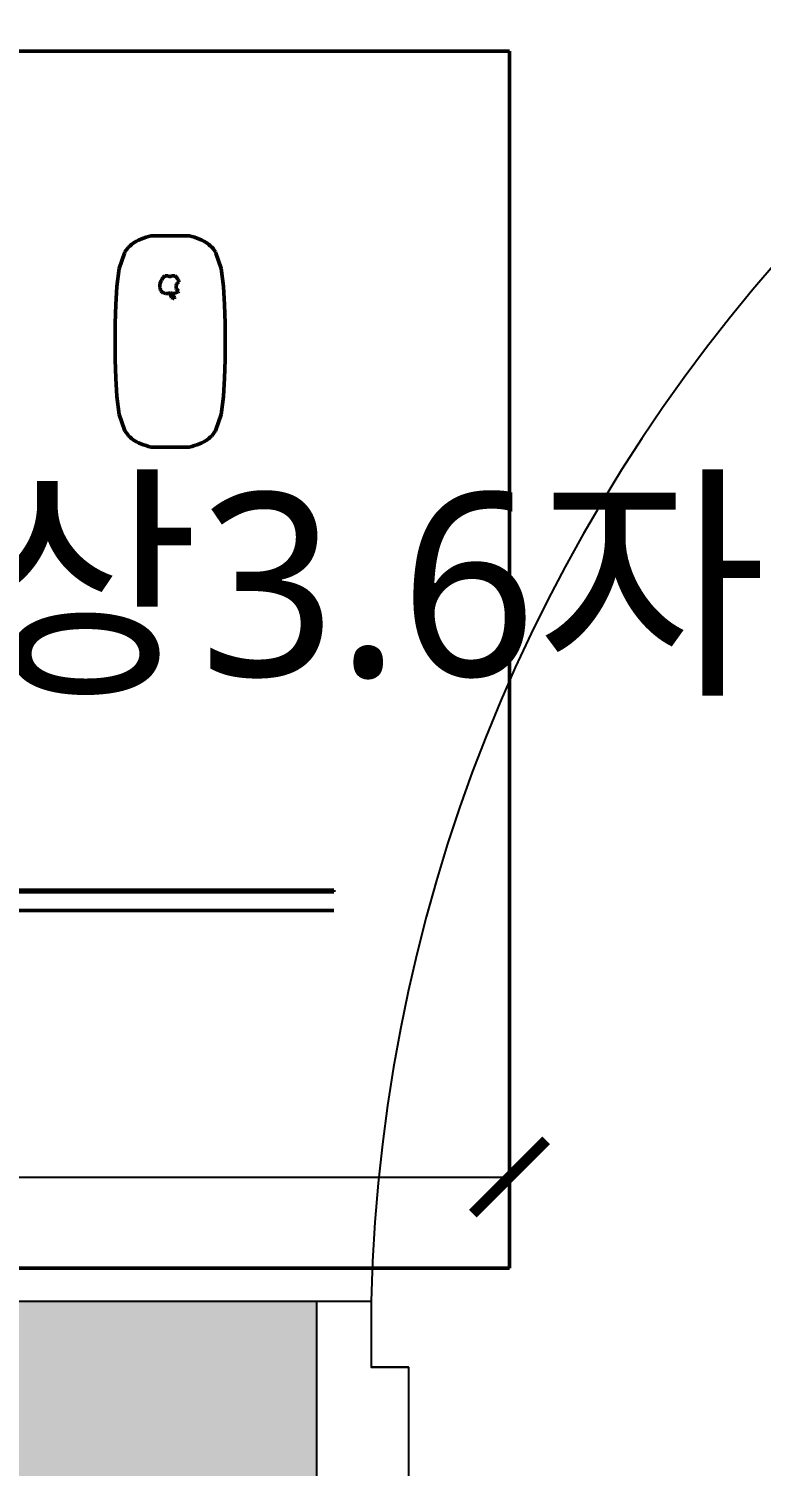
# Model space of a CAD drawing. Header units: millimetres. Extents: x 0 to 460473, y -68369 to 85219.
# Drawn here: x 228697 to 229096, y -33638 to -32853 of the extents above; entities that cross this region are included whole.
import ezdxf

# ---------------------------------------------------------------- set-up
doc = ezdxf.new("R2010")
doc.units = ezdxf.units.MM
doc.header["$LTSCALE"] = 50
for name, color, linetype in [('_LIBR', 4, 'Continuous'), ('DIM', 7, 'Continuous'), ('fur', 6, 'Continuous'), ('ha', 8, 'Continuous'), ('text', 7, 'Continuous'), ('wall', 2, 'Continuous'), ('win', 4, 'Continuous')]:
    doc.layers.add(name, color=color, linetype=linetype)
doc.styles.add('N 맑은고딕', font='malgun.ttf')
doc.styles.add('맑은 고딕', font='malgun.ttf')
doc.dimstyles.new('DH IN40', dxfattribs={"dimscale": 40, "dimtxt": 2.5, "dimasz": 1, "dimexe": 1.5, "dimexo": 1.5, "dimtad": 1, "dimdec": 7, "dimlunit": 6, "dimtxsty": '맑은 고딕', "dimblk": 'ARCHTICK', "dimcen": 2.5, "dimclrd": 256, "dimclre": 256, "dimclrt": 256, "dimadec": 0, "dimazin": 0, "dimtfac": 1, "dimtdec": 7, "dimtix": 1, "dimtmove": 0, "dimatfit": 3, "dimldrblk": 'ARCHTICK', "dimfxl": 1, "dimtfillclr": 1, "dimlwd": -1, "dimlwe": -1, "dimarcsym": 0})

# ---------------------------------------------------------------- blocks, each defined once
blk = doc.blocks.new('sdfsdf')
at = {"layer": '_LIBR', "linetype": 'Continuous'}
blk.add_lwpolyline([(-43351.69, -84447.52), (-43351.69, -84468.02), (-43351.69, -84447.52), (-43187.56, -84447.52), (-43187.56, -84497.52), (-43387.56, -84497.52), (-43387.56, -84468.02), (-43351.69, -84468.02)], dxfattribs=at)
blk.add_arc((-43365.55, -83574.41), 893.88, 183.71154, 268.58917, dxfattribs=at)
blk = doc.blocks.new('EWEDSF')
at = {"layer": 'ha', "transparency": 33554559}
h = blk.add_hatch(color=256, dxfattribs=at)
h.dxf.hatch_style = 1
h.paths.add_polyline_path([(228854, 34359.7), (227259, 34359.7), (227259, 37049.7), (227259, 38269.7), (230434, 38269.7), (230434, 37049.7), (229959, 37049.7), (229959, 34359.7), (229784, 34359.7), (229784, 34159.7), (230134, 34159.7), (230134, 35199.7), (230184, 35199.7), (230184, 35399.7), (230134, 35399.7), (230134, 36849.7), (230634, 36849.7), (230634, 38469.7), (227259, 38469.7), (227259, 39079.7), (227084, 39079.7), (227084, 34159.7), (228854, 34159.7)])
at = {"layer": 'wall', "color": 2}
for p, q in [((227259, 34359.7), (228883.5, 34359.7)), ((228854, 34159.7), (228854, 34359.7))]:
    blk.add_line(p, q, dxfattribs=at)
at = {"layer": 'win', "rotation": 270}
blk.add_blockref('sdfsdf', (313351.52, -9027.86), dxfattribs=at)
blk = doc.blocks.new('_ArchTick')
at = {"color": 0, "linetype": 'ByBlock', "const_width": 0.15}
blk.add_lwpolyline([(-0.5, -0.5), (0.5, 0.5)], dxfattribs=at)
blk = doc.blocks.new('*D438')
at = {"layer": 'Defpoints', "color": 0, "transparency": 16777216}
for p in [(228959, -33479.97), (227460, -33529.76), (228959, -33529.76)]:
    blk.add_point(p, dxfattribs=at)
at = {"layer": 'DIM', "transparency": 16777216}
for p, q in [((227460, -33469.76), (227460, -33419.97)), ((228959, -33469.76), (228959, -33419.97)), ((227460, -33479.97), (228959, -33479.97))]:
    blk.add_line(p, q, dxfattribs=at)
at = {"layer": 'DIM', "transparency": 16777216, "xscale": 40, "yscale": 40, "zscale": 40, "rotation": 180}
blk.add_blockref('_ArchTick', (227460, -33479.97), dxfattribs=at)
at = {"layer": 'DIM', "transparency": 16777216, "xscale": 40, "yscale": 40, "zscale": 40}
blk.add_blockref('_ArchTick', (228959, -33479.97), dxfattribs=at)
at = {"layer": 'DIM', "transparency": 16777216, "insert": (228209.5, -33403.03), "char_height": 100, "attachment_point": 5, "style": '맑은 고딕'}
blk.add_mtext('1100', dxfattribs=at)

msp = doc.modelspace()

# ---------------------------------------------------------------- linework, layer by layer
at = {"layer": 'fur', "color": 40, "lineweight": 50, "true_color": 0xf8d731}
for p, q in [((227859.99868442, -32865.76328172), (228958.99865146, -32865.76328172)), ((228958.99865146, -33529.76328172), (228958.99865146, -32865.76328172)), ((228753.73850874, -32970.50472912), (228752.87089121, -32971.16709322)), ((228754.64767553, -32969.90065784), (228753.73850874, -32970.50472912)), ((228755.59448141, -32969.35747739), (228754.64767553, -32969.90065784)), ((228756.57485431, -32968.8775239), (228755.59448141, -32969.35747739)), ((228757.94360382, -32968.29155256), (228756.57485431, -32968.8775239)), ((228757.94360382, -32968.29155256), (228759.33252132, -32967.75513313)), ((228759.33252132, -32967.75513313), (228760.7398136, -32967.26895818)), ((228762.1636637, -32966.8336554), (228760.7398136, -32967.26895818)), ((228763.60223332, -32966.4497868), (228762.1636637, -32966.8336554)), ((228784.25089768, -32966.4497868), (228763.60223332, -32966.4497868)), ((228785.68946729, -32966.8336554), (228784.25089768, -32966.4497868)), ((228787.1133174, -32967.26895818), (228785.68946729, -32966.8336554)), ((228788.52060967, -32967.75513313), (228787.1133174, -32967.26895818)), ((228789.90952717, -32968.29155256), (228788.52060967, -32967.75513313)), ((228789.90952717, -32968.29155256), (228791.27827668, -32968.8775239)), ((228792.25864958, -32969.35747739), (228791.27827668, -32968.8775239)), ((228792.25864958, -32969.35747739), (228793.20545546, -32969.90065784)), ((228793.20545546, -32969.90065784), (228794.11462225, -32970.50472912)), ((228794.98223978, -32971.16709322), (228794.11462225, -32970.50472912)), ((228748.93401063, -32975.84176416), (228746.0351861, -32984.25626699)), ((228749.2795154, -32975.24554021), (228748.93401063, -32975.84176416)), ((228749.88753192, -32974.3390071), (228749.2795154, -32975.24554021)), ((228749.88753192, -32974.3390071), (228750.55366013, -32973.47427617)), ((228751.27503515, -32972.65506651), (228750.55366013, -32973.47427617)), ((228751.27503515, -32972.65506651), (228752.04855443, -32971.88490141)), ((228752.04855443, -32971.88490141), (228752.87089121, -32971.16709322)), ((228795.80457656, -32971.88490141), (228794.98223978, -32971.16709322)), ((228796.57809585, -32972.65506651), (228795.80457656, -32971.88490141)), ((228796.57809585, -32972.65506651), (228797.29947086, -32973.47427617)), ((228797.96559908, -32974.3390071), (228797.29947086, -32973.47427617)), ((228798.57361559, -32975.24554021), (228797.96559908, -32974.3390071)), ((228798.57361559, -32975.24554021), (228798.91912036, -32975.84176416)), ((228798.91912036, -32975.84176416), (228801.81794489, -32984.25626699)), ((228746.0351861, -32984.25626699), (228744.89219932, -32994.10004392)), ((228802.96093167, -32994.10004392), (228801.81794489, -32984.25626699)), ((228744.89219932, -32994.10004392), (228744.31615506, -33004.04383519)), ((228768.27429357, -32993.23750377), (228768.2401731, -32993.68757228)), ((228768.24617258, -32994.13889242), (228768.2401731, -32993.68757228)), ((228768.24617258, -32994.13889242), (228768.29224457, -32994.58789491)), ((228768.34826416, -32992.79224629), (228768.27429357, -32993.23750377)), ((228768.46149985, -32992.35532119), (228768.34826416, -32992.79224629)), ((228769.00207134, -32991.03995189), (228768.46149985, -32992.35532119)), ((228769.11398866, -32990.80506702), (228769.00207134, -32991.03995189)), ((228769.23362643, -32990.57401899), (228769.11398866, -32990.80506702)), ((228769.36085331, -32990.34706148), (228769.23362643, -32990.57401899)), ((228769.4955296, -32990.12444368), (228769.36085331, -32990.34706148)), ((228769.63750744, -32989.90641001), (228769.4955296, -32990.12444368)), ((228769.78663095, -32989.69319986), (228769.63750744, -32989.90641001)), ((228769.94273639, -32989.48504733), (228769.78663095, -32989.69319986)), ((228770.10565238, -32989.28218094), (228769.94273639, -32989.48504733)), ((228770.27520003, -32989.08482345), (228770.10565238, -32989.28218094)), ((228770.4511932, -32988.89319153), (228770.27520003, -32989.08482345)), ((228770.62474077, -32988.73019731), (228770.4511932, -32988.89319153)), ((228770.62474077, -32988.73019731), (228770.81578651, -32988.58811496)), ((228771.02182466, -32988.46880801), (228770.81578651, -32988.58811496)), ((228771.24015284, -32988.3738413), (228771.02182466, -32988.46880801)), ((228771.46790745, -32988.3044604), (228771.24015284, -32988.3738413)), ((228771.70210126, -32988.26157533), (228771.46790745, -32988.3044604)), ((228771.93966259, -32988.24574856), (228771.70210126, -32988.26157533)), ((228772.17747558, -32988.25718767), (228771.93966259, -32988.24574856)), ((228772.41242107, -32988.29574263), (228772.17747558, -32988.25718767)), ((228772.64141753, -32988.36090775), (228772.41242107, -32988.29574263)), ((228772.86146143, -32988.45182833), (228772.64141753, -32988.36090775)), ((228773.06966668, -32988.56731185), (228772.86146143, -32988.45182833)), ((228773.18648717, -32988.60807431), (228773.06966668, -32988.56731185)), ((228773.3055767, -32988.64163449), (228773.18648717, -32988.60807431)), ((228773.42649171, -32988.66786737), (228773.3055767, -32988.64163449)), ((228773.5487818, -32988.68667526), (228773.42649171, -32988.66786737)), ((228773.67199147, -32988.69798808), (228773.5487818, -32988.68667526)), ((228773.79566179, -32988.70176371), (228773.67199147, -32988.69798808)), ((228773.91933211, -32988.69798808), (228773.79566179, -32988.70176371)), ((228774.04254179, -32988.68667526), (228773.91933211, -32988.69798808)), ((228774.16483188, -32988.66786737), (228774.04254179, -32988.68667526)), ((228774.28574689, -32988.64163449), (228774.16483188, -32988.66786737)), ((228774.40483642, -32988.60807431), (228774.28574689, -32988.64163449)), ((228774.52165691, -32988.56731185), (228774.40483642, -32988.60807431)), ((228774.70799483, -32988.45382659), (228774.52165691, -32988.56731185)), ((228774.90563203, -32988.36141304), (228774.70799483, -32988.45382659)), ((228775.11219484, -32988.29118109), (228774.90563203, -32988.36141304)), ((228775.32520244, -32988.24397423), (228775.11219484, -32988.29118109)), ((228775.54209658, -32988.22035942), (228775.32520244, -32988.24397423)), ((228775.76027233, -32988.22062028), (228775.54209658, -32988.22035942)), ((228775.97710937, -32988.24475367), (228775.76027233, -32988.22062028)), ((228776.19000348, -32988.29246976), (228775.97710937, -32988.24475367)), ((228776.39639777, -32988.36319546), (228776.19000348, -32988.29246976)), ((228776.59381341, -32988.45608135), (228776.39639777, -32988.36319546)), ((228776.77987943, -32988.57001186), (228776.59381341, -32988.45608135)), ((228776.95236115, -32988.70361867), (228776.77987943, -32988.57001186)), ((228777.15392855, -32988.91918075), (228776.95236115, -32988.70361867)), ((228777.1084722, -32994.05060994), (228777.18456087, -32993.53972864)), ((228777.13002672, -32994.57922082), (228777.1084722, -32994.05060994)), ((228777.34259017, -32989.13368544), (228777.15392855, -32988.91918075)), ((228777.18456087, -32993.53972864), (228777.3610678, -32993.02794428)), ((228777.52753009, -32989.35757486), (228777.34259017, -32989.13368544)), ((228777.3610678, -32993.02794428), (228777.62625946, -32992.57015892)), ((228777.70544825, -32989.58708384), (228777.52753009, -32989.35757486)), ((228777.62625946, -32992.57015892), (228777.97257705, -32992.1702112)), ((228777.87617401, -32989.82199226), (228777.70544825, -32989.58708384)), ((228778.0395436, -32990.0620748), (228777.87617401, -32989.82199226)), ((228777.97257705, -32992.1702112), (228778.3877382, -32991.84228549)), ((228778.19540033, -32990.30710118), (228778.0395436, -32990.0620748)), ((228778.34359471, -32990.55683638), (228778.19540033, -32990.30710118)), ((228778.4839846, -32990.81104088), (228778.34359471, -32990.55683638)), ((228778.3877382, -32991.84228549), (228778.85701898, -32991.59801187)), ((228778.61643535, -32991.06947084), (228778.4839846, -32990.81104088)), ((228778.74081991, -32991.3318784), (228778.61643535, -32991.06947084)), ((228778.85701898, -32991.59801187), (228778.74081991, -32991.3318784)), ((228802.96093167, -32994.10004392), (228803.53697593, -33004.04383519)), ((228768.29224457, -32994.58789491), (228768.37802471, -32995.03102879)), ((228768.37802471, -32995.03102879), (228768.50283459, -32995.46478951)), ((228768.50283459, -32995.46478951), (228768.66568716, -32995.88574664)), ((228768.66568716, -32995.88574664), (228768.86529448, -32996.29057103)), ((228768.86529448, -32996.29057103), (228769.10007794, -32996.6760611)), ((228769.10007794, -32996.6760611), (228769.41099679, -32996.99415277)), ((228769.41099679, -32996.99415277), (228769.75739967, -32997.27318304)), ((228769.75739967, -32997.27318304), (228770.13441072, -32997.50922436)), ((228770.13441072, -32997.50922436), (228770.53672328, -32997.6989543)), ((228770.95867451, -32997.83970229), (228770.53672328, -32997.6989543)), ((228770.95867451, -32997.83970229), (228771.39432519, -32997.9294872)), ((228771.39432519, -32997.9294872), (228771.83754324, -32997.96704525)), ((228771.83754324, -32997.96704525), (228772.28209006, -32997.95184779)), ((228772.28209006, -32997.95184779), (228772.72170837, -32997.88410873)), ((228772.72170837, -32997.88410873), (228773.15021026, -32997.76478155)), ((228773.15021026, -32997.76478155), (228773.56156427, -32997.59554584)), ((228773.56156427, -32997.59554584), (228773.94998031, -32997.37878373)), ((228773.75518005, -32997.84107757), (228773.76739987, -32998.19334619)), ((228774.11840529, -32997.87225225), (228773.75518005, -32997.84107757)), ((228773.76739987, -32998.19334619), (228773.82226105, -32998.54153114)), ((228773.82226105, -32998.54153114), (228773.91895333, -32998.88049)), ((228773.91895333, -32998.88049), (228774.05604864, -32999.20521662)), ((228773.94998031, -32997.37878373), (228774.3275137, -32997.56379477)), ((228774.05604864, -32999.20521662), (228774.23152221, -32999.51091506)), ((228774.47355246, -32997.95456218), (228774.11840529, -32997.87225225)), ((228774.23152221, -32999.51091506), (228774.44278242, -32999.79307039)), ((228774.3275137, -32997.56379477), (228774.72310472, -32997.70616149)), ((228774.44278242, -32999.79307039), (228774.68670913, -33000.0475154)), ((228774.81345988, -32998.08634755), (228774.47355246, -32997.95456218)), ((228774.68670913, -33000.0475154), (228774.95969975, -33000.27049215)), ((228774.72310472, -32997.70616149), (228775.13195373, -32997.80415655)), ((228775.13127319, -32998.26495085), (228774.81345988, -32998.08634755)), ((228774.95969975, -33000.27049215), (228775.25772241, -33000.45870745)), ((228775.42058356, -32998.48677049), (228775.13127319, -32998.26495085)), ((228775.13195373, -32997.80415655), (228775.54910019, -32997.856591)), ((228775.25772241, -33000.45870745), (228775.57637556, -33000.60938151)), ((228775.67555693, -32998.74733338), (228775.42058356, -32998.48677049)), ((228775.54910019, -32997.856591), (228775.96948291, -32997.86282866)), ((228775.57637556, -33000.60938151), (228775.91095296, -33000.720289)), ((228775.89105167, -32999.04138517), (228775.67555693, -32998.74733338)), ((228776.06272224, -32999.36299619), (228775.89105167, -32999.04138517)), ((228775.91095296, -33000.720289), (228776.25651316, -33000.7897919)), ((228775.96948291, -32997.86282866), (228776.38800143, -32997.82279384)), ((228776.18710685, -32999.70568105), (228776.06272224, -32999.36299619)), ((228776.26169723, -33000.06252935), (228776.18710685, -32999.70568105)), ((228776.25651316, -33000.7897919), (228776.28498923, -33000.42634513)), ((228776.28498923, -33000.42634513), (228776.26169723, -33000.06252935)), ((228776.38800143, -32997.82279384), (228776.79957792, -32997.73697228)), ((228776.79957792, -32997.73697228), (228777.20475582, -32997.6038927)), ((228777.13002672, -32994.57922082), (228777.25030634, -32995.09441676)), ((228777.20475582, -32997.6038927), (228777.58207512, -32997.4326769)), ((228777.46504528, -32995.57792606), (228777.25030634, -32995.09441676)), ((228777.7666277, -32996.01260076), (228777.46504528, -32995.57792606)), ((228777.58207512, -32997.4326769), (228777.94350188, -32997.21789506)), ((228778.1443578, -32996.38302488), (228777.7666277, -32996.01260076)), ((228777.94350188, -32997.21789506), (228778.27911387, -32996.96466566)), ((228778.58483916, -32996.6760611), (228778.1443578, -32996.38302488)), ((228778.27911387, -32996.96466566), (228778.58483916, -32996.6760611)), ((228744.31615506, -33004.04383519), (228743.96400599, -33014.05448853)), ((228803.53697593, -33004.04383519), (228803.889125, -33014.05448853)), ((228743.96400599, -33014.05448853), (228743.84021258, -33024.09862872)), ((228803.889125, -33014.05448853), (228804.01291841, -33024.09862872)), ((228743.96400599, -33034.1427689), (228743.84021258, -33024.09862872)), ((228803.889125, -33034.1427689), (228804.01291841, -33024.09862872)), ((228744.31615506, -33044.15342224), (228743.96400599, -33034.1427689)), ((228803.53697593, -33044.15342224), (228803.889125, -33034.1427689)), ((228744.89219932, -33054.09721352), (228744.31615506, -33044.15342224)), ((228802.96093167, -33054.09721352), (228803.53697593, -33044.15342224)), ((228746.0351861, -33063.94099044), (228744.89219932, -33054.09721352)), ((228801.81794489, -33063.94099044), (228802.96093167, -33054.09721352)), ((228748.93401063, -33072.35549328), (228746.0351861, -33063.94099044)), ((228798.91912036, -33072.35549328), (228801.81794489, -33063.94099044)), ((228749.2795154, -33072.95171722), (228748.93401063, -33072.35549328)), ((228798.57361559, -33072.95171722), (228798.91912036, -33072.35549328)), ((228749.2795154, -33072.95171722), (228749.88753192, -33073.85825034)), ((228749.88753192, -33073.85825034), (228750.55366013, -33074.72298126)), ((228751.27503515, -33075.54219092), (228750.55366013, -33074.72298126)), ((228751.27503515, -33075.54219092), (228752.04855443, -33076.31235602)), ((228752.04855443, -33076.31235602), (228752.87089121, -33077.03016421)), ((228752.87089121, -33077.03016421), (228753.73850874, -33077.69252831)), ((228753.73850874, -33077.69252831), (228754.64767553, -33078.29659959)), ((228754.64767553, -33078.29659959), (228755.59448141, -33078.83978004)), ((228755.59448141, -33078.83978004), (228756.57485431, -33079.31973353)), ((228756.57485431, -33079.31973353), (228757.94360382, -33079.90570487)), ((228757.94360382, -33079.90570487), (228759.33252132, -33080.4421243)), ((228759.33252132, -33080.4421243), (228760.7398136, -33080.92829925)), ((228788.52060967, -33080.4421243), (228787.1133174, -33080.92829925)), ((228788.52060967, -33080.4421243), (228789.90952717, -33079.90570487)), ((228789.90952717, -33079.90570487), (228791.27827668, -33079.31973353)), ((228792.25864958, -33078.83978004), (228791.27827668, -33079.31973353)), ((228792.25864958, -33078.83978004), (228793.20545546, -33078.29659959)), ((228793.20545546, -33078.29659959), (228794.11462225, -33077.69252831)), ((228794.11462225, -33077.69252831), (228794.98223978, -33077.03016421)), ((228794.98223978, -33077.03016421), (228795.80457656, -33076.31235602)), ((228796.57809585, -33075.54219092), (228795.80457656, -33076.31235602)), ((228796.57809585, -33075.54219092), (228797.29947086, -33074.72298126)), ((228797.96559908, -33073.85825034), (228797.29947086, -33074.72298126)), ((228797.96559908, -33073.85825034), (228798.57361559, -33072.95171722)), ((228760.7398136, -33080.92829925), (228762.1636637, -33081.36360203)), ((228762.1636637, -33081.36360203), (228763.60223332, -33081.74747063)), ((228763.60223332, -33081.74747063), (228784.25089768, -33081.74747063)), ((228784.25089768, -33081.74747063), (228785.68946729, -33081.36360203)), ((228787.1133174, -33080.92829925), (228785.68946729, -33081.36360203)), ((228657.33532738, -33323.53135677), (228850.52495222, -33323.53135677)), ((228850.52495222, -33324.32510677), (228850.52495222, -33323.53135677)), ((228850.52495222, -33323.53135677), (228851.31870222, -33323.53135677)), ((228851.31870222, -33324.32510677), (228851.31870222, -33323.53135677)), ((228851.31870222, -33323.53135677), (228853.69995222, -33323.53135677)), ((228853.69995222, -33324.32510677), (228853.69995222, -33323.53135677)), ((228863.22495222, -33323.53135677), (228853.69995222, -33323.53135677)), ((228863.22495222, -33324.32510677), (228863.22495222, -33323.53135677)), ((228850.52495222, -33324.32510677), (228657.33532738, -33324.32510677)), ((228851.31870222, -33324.32510677), (228850.52495222, -33324.32510677)), ((228851.31870222, -33324.32510677), (228853.69995222, -33324.32510677)), ((228863.22495222, -33324.32510677), (228853.69995222, -33324.32510677)), ((228657.33532738, -33334.64385677), (228863.22495222, -33334.64385677)), ((227859.99868442, -33529.76328172), (228958.99865146, -33529.76328172))]:
    msp.add_line(p, q, dxfattribs=at)

# ---------------------------------------------------------------- block references
at = {"layer": 'ha'}
msp.add_blockref('EWEDSF', (0, -67907.45838072), dxfattribs=at)

# ---------------------------------------------------------------- texts
at = {"layer": 'text', "insert": (228539.03064218, -33106.635299), "char_height": 100, "attachment_point": 1, "style": 'N 맑은고딕'}
msp.add_mtext_dynamic_manual_height_columns('책상3.6자', width=2503.2681092748, gutter_width=500, heights=[131.04619565], dxfattribs=at)

# ---------------------------------------------------------------- dimensions: what is measured, and where the dimension line sits
at = {"layer": 'DIM'}
dim = msp.add_linear_dim(base=(228958.99865146, -33479.96926698), p1=(227459.99868442, -33529.76328172), p2=(228958.99865146, -33529.76328172), text='1100', dimstyle='DH IN40', dxfattribs=at)
dim.commit()
dim.dimension.update_dxf_attribs({"geometry": '*D438', "text_midpoint": (228209.49866794, -33403.03312568)})

doc.saveas('drawing.dxf')
